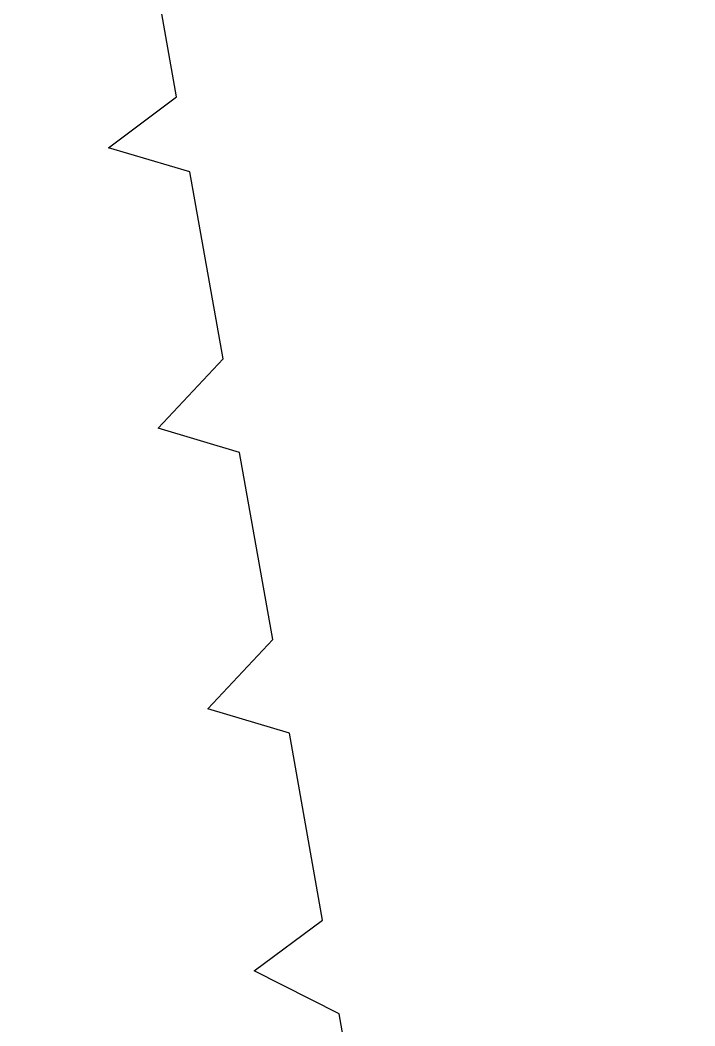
# Model space of a CAD drawing. Header units: millimetres. Extents: x -65527 to 8894748, y -37603 to 223697.
# Drawn here: x -31396.92 to -31392.59, y 101112.88 to 101119.34 of the extents above; entities that cross this region are included whole.
import ezdxf

# ---------------------------------------------------------------- set-up
doc = ezdxf.new("R2010")
doc.units = ezdxf.units.MM
doc.header["$LTSCALE"] = 10
doc.layers.add('Архитектура', color=251, linetype='Continuous')

msp = doc.modelspace()

# ---------------------------------------------------------------- linework, layer by layer
at = {"layer": 'Архитектура', "lineweight": 25, "transparency": 33554684}
msp.add_lwpolyline([(-31394.6645, 101111.7612), (-31394.8772, 101112.9617), (-31395.4213, 101113.2367), (-31394.9836, 101113.562), (-31395.1964, 101114.7625), (-31395.7192, 101114.9175), (-31395.3028, 101115.3628), (-31395.5156, 101116.5633), (-31396.0384, 101116.7183), (-31395.6219, 101117.1636), (-31395.8347, 101118.364), (-31396.3575, 101118.519), (-31395.9198, 101118.8442), (-31396.1326, 101120.0448)], dxfattribs=at)
msp.add_lwpolyline([(-31394.6645, 101111.7612), (-31394.8772, 101112.9617), (-31395.4213, 101113.2367), (-31394.9836, 101113.562), (-31395.1964, 101114.7625), (-31395.7192, 101114.9175), (-31395.3028, 101115.3628), (-31395.5156, 101116.5633), (-31396.0384, 101116.7183), (-31395.6219, 101117.1636), (-31395.8347, 101118.364), (-31396.3575, 101118.519), (-31395.9198, 101118.8442), (-31396.1326, 101120.0448)], dxfattribs=at)
msp.add_lwpolyline([(-31394.6645, 101111.7612), (-31394.8772, 101112.9617), (-31395.4213, 101113.2367), (-31394.9836, 101113.562), (-31395.1964, 101114.7625), (-31395.7192, 101114.9175), (-31395.3028, 101115.3628), (-31395.5156, 101116.5633), (-31396.0384, 101116.7183), (-31395.6219, 101117.1636), (-31395.8347, 101118.364), (-31396.3575, 101118.519), (-31395.9198, 101118.8442), (-31396.1326, 101120.0448)], dxfattribs=at)
msp.add_lwpolyline([(-31394.6645, 101111.7612), (-31394.8772, 101112.9617), (-31395.4213, 101113.2367), (-31394.9836, 101113.562), (-31395.1964, 101114.7625), (-31395.7192, 101114.9175), (-31395.3028, 101115.3628), (-31395.5156, 101116.5633), (-31396.0384, 101116.7183), (-31395.6219, 101117.1636), (-31395.8347, 101118.364), (-31396.3575, 101118.519), (-31395.9198, 101118.8442), (-31396.1326, 101120.0448)], dxfattribs=at)
msp.add_lwpolyline([(-31394.6645, 101111.7612), (-31394.8772, 101112.9617), (-31395.4213, 101113.2367), (-31394.9836, 101113.562), (-31395.1964, 101114.7625), (-31395.7192, 101114.9175), (-31395.3028, 101115.3628), (-31395.5156, 101116.5633), (-31396.0384, 101116.7183), (-31395.6219, 101117.1636), (-31395.8347, 101118.364), (-31396.3575, 101118.519), (-31395.9198, 101118.8442), (-31396.1326, 101120.0448)], dxfattribs=at)
msp.add_lwpolyline([(-31394.6645, 101111.7612), (-31394.8772, 101112.9617), (-31395.4213, 101113.2367), (-31394.9836, 101113.562), (-31395.1964, 101114.7625), (-31395.7192, 101114.9175), (-31395.3028, 101115.3628), (-31395.5156, 101116.5633), (-31396.0384, 101116.7183), (-31395.6219, 101117.1636), (-31395.8347, 101118.364), (-31396.3575, 101118.519), (-31395.9198, 101118.8442), (-31396.1326, 101120.0448)], dxfattribs=at)
msp.add_lwpolyline([(-31394.6645, 101111.7612), (-31394.8772, 101112.9617), (-31395.4213, 101113.2367), (-31394.9836, 101113.562), (-31395.1964, 101114.7625), (-31395.7192, 101114.9175), (-31395.3028, 101115.3628), (-31395.5156, 101116.5633), (-31396.0384, 101116.7183), (-31395.6219, 101117.1636), (-31395.8347, 101118.364), (-31396.3575, 101118.519), (-31395.9198, 101118.8442), (-31396.1326, 101120.0448)], dxfattribs=at)
msp.add_lwpolyline([(-31394.6645, 101111.7612), (-31394.8772, 101112.9617), (-31395.4213, 101113.2367), (-31394.9836, 101113.562), (-31395.1964, 101114.7625), (-31395.7192, 101114.9175), (-31395.3028, 101115.3628), (-31395.5156, 101116.5633), (-31396.0384, 101116.7183), (-31395.6219, 101117.1636), (-31395.8347, 101118.364), (-31396.3575, 101118.519), (-31395.9198, 101118.8442), (-31396.1326, 101120.0448)], dxfattribs=at)
msp.add_lwpolyline([(-31394.6645, 101111.7612), (-31394.8772, 101112.9617), (-31395.4213, 101113.2367), (-31394.9836, 101113.562), (-31395.1964, 101114.7625), (-31395.7192, 101114.9175), (-31395.3028, 101115.3628), (-31395.5156, 101116.5633), (-31396.0384, 101116.7183), (-31395.6219, 101117.1636), (-31395.8347, 101118.364), (-31396.3575, 101118.519), (-31395.9198, 101118.8442), (-31396.1326, 101120.0448)], dxfattribs=at)
msp.add_lwpolyline([(-31394.6645, 101111.7612), (-31394.8772, 101112.9617), (-31395.4213, 101113.2367), (-31394.9836, 101113.562), (-31395.1964, 101114.7625), (-31395.7192, 101114.9175), (-31395.3028, 101115.3628), (-31395.5156, 101116.5633), (-31396.0384, 101116.7183), (-31395.6219, 101117.1636), (-31395.8347, 101118.364), (-31396.3575, 101118.519), (-31395.9198, 101118.8442), (-31396.1326, 101120.0448)], dxfattribs=at)
msp.add_lwpolyline([(-31394.6645, 101111.7612), (-31394.8772, 101112.9617), (-31395.4213, 101113.2367), (-31394.9836, 101113.562), (-31395.1964, 101114.7625), (-31395.7192, 101114.9175), (-31395.3028, 101115.3628), (-31395.5156, 101116.5633), (-31396.0384, 101116.7183), (-31395.6219, 101117.1636), (-31395.8347, 101118.364), (-31396.3575, 101118.519), (-31395.9198, 101118.8442), (-31396.1326, 101120.0448)], dxfattribs=at)
msp.add_lwpolyline([(-31394.6645, 101111.7612), (-31394.8772, 101112.9617), (-31395.4213, 101113.2367), (-31394.9836, 101113.562), (-31395.1964, 101114.7625), (-31395.7192, 101114.9175), (-31395.3028, 101115.3628), (-31395.5156, 101116.5633), (-31396.0384, 101116.7183), (-31395.6219, 101117.1636), (-31395.8347, 101118.364), (-31396.3575, 101118.519), (-31395.9198, 101118.8442), (-31396.1326, 101120.0448)], dxfattribs=at)
msp.add_lwpolyline([(-31394.6645, 101111.7612), (-31394.8772, 101112.9617), (-31395.4213, 101113.2367), (-31394.9836, 101113.562), (-31395.1964, 101114.7625), (-31395.7192, 101114.9175), (-31395.3028, 101115.3628), (-31395.5156, 101116.5633), (-31396.0384, 101116.7183), (-31395.6219, 101117.1636), (-31395.8347, 101118.364), (-31396.3575, 101118.519), (-31395.9198, 101118.8442), (-31396.1326, 101120.0448)], dxfattribs=at)
msp.add_lwpolyline([(-31394.6645, 101111.7612), (-31394.8772, 101112.9617), (-31395.4213, 101113.2367), (-31394.9836, 101113.562), (-31395.1964, 101114.7625), (-31395.7192, 101114.9175), (-31395.3028, 101115.3628), (-31395.5156, 101116.5633), (-31396.0384, 101116.7183), (-31395.6219, 101117.1636), (-31395.8347, 101118.364), (-31396.3575, 101118.519), (-31395.9198, 101118.8442), (-31396.1326, 101120.0448)], dxfattribs=at)
msp.add_lwpolyline([(-31394.6645, 101111.7612), (-31394.8772, 101112.9617), (-31395.4213, 101113.2367), (-31394.9836, 101113.562), (-31395.1964, 101114.7625), (-31395.7192, 101114.9175), (-31395.3028, 101115.3628), (-31395.5156, 101116.5633), (-31396.0384, 101116.7183), (-31395.6219, 101117.1636), (-31395.8347, 101118.364), (-31396.3575, 101118.519), (-31395.9198, 101118.8442), (-31396.1326, 101120.0448)], dxfattribs=at)
msp.add_lwpolyline([(-31394.6645, 101111.7612), (-31394.8772, 101112.9617), (-31395.4213, 101113.2367), (-31394.9836, 101113.562), (-31395.1964, 101114.7625), (-31395.7192, 101114.9175), (-31395.3028, 101115.3628), (-31395.5156, 101116.5633), (-31396.0384, 101116.7183), (-31395.6219, 101117.1636), (-31395.8347, 101118.364), (-31396.3575, 101118.519), (-31395.9198, 101118.8442), (-31396.1326, 101120.0448)], dxfattribs=at)
msp.add_lwpolyline([(-31394.6645, 101111.7612), (-31394.8772, 101112.9617), (-31395.4213, 101113.2367), (-31394.9836, 101113.562), (-31395.1964, 101114.7625), (-31395.7192, 101114.9175), (-31395.3028, 101115.3628), (-31395.5156, 101116.5633), (-31396.0384, 101116.7183), (-31395.6219, 101117.1636), (-31395.8347, 101118.364), (-31396.3575, 101118.519), (-31395.9198, 101118.8442), (-31396.1326, 101120.0448)], dxfattribs=at)
msp.add_lwpolyline([(-31394.6645, 101111.7612), (-31394.8772, 101112.9617), (-31395.4213, 101113.2367), (-31394.9836, 101113.562), (-31395.1964, 101114.7625), (-31395.7192, 101114.9175), (-31395.3028, 101115.3628), (-31395.5156, 101116.5633), (-31396.0384, 101116.7183), (-31395.6219, 101117.1636), (-31395.8347, 101118.364), (-31396.3575, 101118.519), (-31395.9198, 101118.8442), (-31396.1326, 101120.0448)], dxfattribs=at)
msp.add_lwpolyline([(-31394.6645, 101111.7612), (-31394.8772, 101112.9617), (-31395.4213, 101113.2367), (-31394.9836, 101113.562), (-31395.1964, 101114.7625), (-31395.7192, 101114.9175), (-31395.3028, 101115.3628), (-31395.5156, 101116.5633), (-31396.0384, 101116.7183), (-31395.6219, 101117.1636), (-31395.8347, 101118.364), (-31396.3575, 101118.519), (-31395.9198, 101118.8442), (-31396.1326, 101120.0448)], dxfattribs=at)
msp.add_lwpolyline([(-31394.6645, 101111.7612), (-31394.8772, 101112.9617), (-31395.4213, 101113.2367), (-31394.9836, 101113.562), (-31395.1964, 101114.7625), (-31395.7192, 101114.9175), (-31395.3028, 101115.3628), (-31395.5156, 101116.5633), (-31396.0384, 101116.7183), (-31395.6219, 101117.1636), (-31395.8347, 101118.364), (-31396.3575, 101118.519), (-31395.9198, 101118.8442), (-31396.1326, 101120.0448)], dxfattribs=at)
msp.add_lwpolyline([(-31394.6645, 101111.7612), (-31394.8772, 101112.9617), (-31395.4213, 101113.2367), (-31394.9836, 101113.562), (-31395.1964, 101114.7625), (-31395.7192, 101114.9175), (-31395.3028, 101115.3628), (-31395.5156, 101116.5633), (-31396.0384, 101116.7183), (-31395.6219, 101117.1636), (-31395.8347, 101118.364), (-31396.3575, 101118.519), (-31395.9198, 101118.8442), (-31396.1326, 101120.0448)], dxfattribs=at)
msp.add_lwpolyline([(-31394.6645, 101111.7612), (-31394.8772, 101112.9617), (-31395.4213, 101113.2367), (-31394.9836, 101113.562), (-31395.1964, 101114.7625), (-31395.7192, 101114.9175), (-31395.3028, 101115.3628), (-31395.5156, 101116.5633), (-31396.0384, 101116.7183), (-31395.6219, 101117.1636), (-31395.8347, 101118.364), (-31396.3575, 101118.519), (-31395.9198, 101118.8442), (-31396.1326, 101120.0448)], dxfattribs=at)
msp.add_lwpolyline([(-31394.6645, 101111.7612), (-31394.8772, 101112.9617), (-31395.4213, 101113.2367), (-31394.9836, 101113.562), (-31395.1964, 101114.7625), (-31395.7192, 101114.9175), (-31395.3028, 101115.3628), (-31395.5156, 101116.5633), (-31396.0384, 101116.7183), (-31395.6219, 101117.1636), (-31395.8347, 101118.364), (-31396.3575, 101118.519), (-31395.9198, 101118.8442), (-31396.1326, 101120.0448)], dxfattribs=at)
msp.add_lwpolyline([(-31394.6645, 101111.7612), (-31394.8772, 101112.9617), (-31395.4213, 101113.2367), (-31394.9836, 101113.562), (-31395.1964, 101114.7625), (-31395.7192, 101114.9175), (-31395.3028, 101115.3628), (-31395.5156, 101116.5633), (-31396.0384, 101116.7183), (-31395.6219, 101117.1636), (-31395.8347, 101118.364), (-31396.3575, 101118.519), (-31395.9198, 101118.8442), (-31396.1326, 101120.0448)], dxfattribs=at)
msp.add_lwpolyline([(-31394.6645, 101111.7612), (-31394.8772, 101112.9617), (-31395.4213, 101113.2367), (-31394.9836, 101113.562), (-31395.1964, 101114.7625), (-31395.7192, 101114.9175), (-31395.3028, 101115.3628), (-31395.5156, 101116.5633), (-31396.0384, 101116.7183), (-31395.6219, 101117.1636), (-31395.8347, 101118.364), (-31396.3575, 101118.519), (-31395.9198, 101118.8442), (-31396.1326, 101120.0448)], dxfattribs=at)
msp.add_lwpolyline([(-31394.6645, 101111.7612), (-31394.8772, 101112.9617), (-31395.4213, 101113.2367), (-31394.9836, 101113.562), (-31395.1964, 101114.7625), (-31395.7192, 101114.9175), (-31395.3028, 101115.3628), (-31395.5156, 101116.5633), (-31396.0384, 101116.7183), (-31395.6219, 101117.1636), (-31395.8347, 101118.364), (-31396.3575, 101118.519), (-31395.9198, 101118.8442), (-31396.1326, 101120.0448)], dxfattribs=at)
msp.add_lwpolyline([(-31394.6645, 101111.7612), (-31394.8772, 101112.9617), (-31395.4213, 101113.2367), (-31394.9836, 101113.562), (-31395.1964, 101114.7625), (-31395.7192, 101114.9175), (-31395.3028, 101115.3628), (-31395.5156, 101116.5633), (-31396.0384, 101116.7183), (-31395.6219, 101117.1636), (-31395.8347, 101118.364), (-31396.3575, 101118.519), (-31395.9198, 101118.8442), (-31396.1326, 101120.0448)], dxfattribs=at)
msp.add_lwpolyline([(-31394.6645, 101111.7612), (-31394.8772, 101112.9617), (-31395.4213, 101113.2367), (-31394.9836, 101113.562), (-31395.1964, 101114.7625), (-31395.7192, 101114.9175), (-31395.3028, 101115.3628), (-31395.5156, 101116.5633), (-31396.0384, 101116.7183), (-31395.6219, 101117.1636), (-31395.8347, 101118.364), (-31396.3575, 101118.519), (-31395.9198, 101118.8442), (-31396.1326, 101120.0448)], dxfattribs=at)
msp.add_lwpolyline([(-31394.6645, 101111.7612), (-31394.8772, 101112.9617), (-31395.4213, 101113.2367), (-31394.9836, 101113.562), (-31395.1964, 101114.7625), (-31395.7192, 101114.9175), (-31395.3028, 101115.3628), (-31395.5156, 101116.5633), (-31396.0384, 101116.7183), (-31395.6219, 101117.1636), (-31395.8347, 101118.364), (-31396.3575, 101118.519), (-31395.9198, 101118.8442), (-31396.1326, 101120.0448)], dxfattribs=at)
msp.add_lwpolyline([(-31394.6645, 101111.7612), (-31394.8772, 101112.9617), (-31395.4213, 101113.2367), (-31394.9836, 101113.562), (-31395.1964, 101114.7625), (-31395.7192, 101114.9175), (-31395.3028, 101115.3628), (-31395.5156, 101116.5633), (-31396.0384, 101116.7183), (-31395.6219, 101117.1636), (-31395.8347, 101118.364), (-31396.3575, 101118.519), (-31395.9198, 101118.8442), (-31396.1326, 101120.0448)], dxfattribs=at)
msp.add_lwpolyline([(-31394.6645, 101111.7612), (-31394.8772, 101112.9617), (-31395.4213, 101113.2367), (-31394.9836, 101113.562), (-31395.1964, 101114.7625), (-31395.7192, 101114.9175), (-31395.3028, 101115.3628), (-31395.5156, 101116.5633), (-31396.0384, 101116.7183), (-31395.6219, 101117.1636), (-31395.8347, 101118.364), (-31396.3575, 101118.519), (-31395.9198, 101118.8442), (-31396.1326, 101120.0448)], dxfattribs=at)
msp.add_lwpolyline([(-31394.6645, 101111.7612), (-31394.8772, 101112.9617), (-31395.4213, 101113.2367), (-31394.9836, 101113.562), (-31395.1964, 101114.7625), (-31395.7192, 101114.9175), (-31395.3028, 101115.3628), (-31395.5156, 101116.5633), (-31396.0384, 101116.7183), (-31395.6219, 101117.1636), (-31395.8347, 101118.364), (-31396.3575, 101118.519), (-31395.9198, 101118.8442), (-31396.1326, 101120.0448)], dxfattribs=at)
msp.add_lwpolyline([(-31394.6645, 101111.7612), (-31394.8772, 101112.9617), (-31395.4213, 101113.2367), (-31394.9836, 101113.562), (-31395.1964, 101114.7625), (-31395.7192, 101114.9175), (-31395.3028, 101115.3628), (-31395.5156, 101116.5633), (-31396.0384, 101116.7183), (-31395.6219, 101117.1636), (-31395.8347, 101118.364), (-31396.3575, 101118.519), (-31395.9198, 101118.8442), (-31396.1326, 101120.0448)], dxfattribs=at)
msp.add_lwpolyline([(-31394.6645, 101111.7612), (-31394.8772, 101112.9617), (-31395.4213, 101113.2367), (-31394.9836, 101113.562), (-31395.1964, 101114.7625), (-31395.7192, 101114.9175), (-31395.3028, 101115.3628), (-31395.5156, 101116.5633), (-31396.0384, 101116.7183), (-31395.6219, 101117.1636), (-31395.8347, 101118.364), (-31396.3575, 101118.519), (-31395.9198, 101118.8442), (-31396.1326, 101120.0448)], dxfattribs=at)
msp.add_lwpolyline([(-31394.6645, 101111.7612), (-31394.8772, 101112.9617), (-31395.4213, 101113.2367), (-31394.9836, 101113.562), (-31395.1964, 101114.7625), (-31395.7192, 101114.9175), (-31395.3028, 101115.3628), (-31395.5156, 101116.5633), (-31396.0384, 101116.7183), (-31395.6219, 101117.1636), (-31395.8347, 101118.364), (-31396.3575, 101118.519), (-31395.9198, 101118.8442), (-31396.1326, 101120.0448)], dxfattribs=at)
msp.add_lwpolyline([(-31394.6645, 101111.7612), (-31394.8772, 101112.9617), (-31395.4213, 101113.2367), (-31394.9836, 101113.562), (-31395.1964, 101114.7625), (-31395.7192, 101114.9175), (-31395.3028, 101115.3628), (-31395.5156, 101116.5633), (-31396.0384, 101116.7183), (-31395.6219, 101117.1636), (-31395.8347, 101118.364), (-31396.3575, 101118.519), (-31395.9198, 101118.8442), (-31396.1326, 101120.0448)], dxfattribs=at)
msp.add_lwpolyline([(-31394.6645, 101111.7612), (-31394.8772, 101112.9617), (-31395.4213, 101113.2367), (-31394.9836, 101113.562), (-31395.1964, 101114.7625), (-31395.7192, 101114.9175), (-31395.3028, 101115.3628), (-31395.5156, 101116.5633), (-31396.0384, 101116.7183), (-31395.6219, 101117.1636), (-31395.8347, 101118.364), (-31396.3575, 101118.519), (-31395.9198, 101118.8442), (-31396.1326, 101120.0448)], dxfattribs=at)
msp.add_lwpolyline([(-31394.6645, 101111.7612), (-31394.8772, 101112.9617), (-31395.4213, 101113.2367), (-31394.9836, 101113.562), (-31395.1964, 101114.7625), (-31395.7192, 101114.9175), (-31395.3028, 101115.3628), (-31395.5156, 101116.5633), (-31396.0384, 101116.7183), (-31395.6219, 101117.1636), (-31395.8347, 101118.364), (-31396.3575, 101118.519), (-31395.9198, 101118.8442), (-31396.1326, 101120.0448)], dxfattribs=at)
msp.add_lwpolyline([(-31394.6645, 101111.7612), (-31394.8772, 101112.9617), (-31395.4213, 101113.2367), (-31394.9836, 101113.562), (-31395.1964, 101114.7625), (-31395.7192, 101114.9175), (-31395.3028, 101115.3628), (-31395.5156, 101116.5633), (-31396.0384, 101116.7183), (-31395.6219, 101117.1636), (-31395.8347, 101118.364), (-31396.3575, 101118.519), (-31395.9198, 101118.8442), (-31396.1326, 101120.0448)], dxfattribs=at)
msp.add_lwpolyline([(-31394.6645, 101111.7612), (-31394.8772, 101112.9617), (-31395.4213, 101113.2367), (-31394.9836, 101113.562), (-31395.1964, 101114.7625), (-31395.7192, 101114.9175), (-31395.3028, 101115.3628), (-31395.5156, 101116.5633), (-31396.0384, 101116.7183), (-31395.6219, 101117.1636), (-31395.8347, 101118.364), (-31396.3575, 101118.519), (-31395.9198, 101118.8442), (-31396.1326, 101120.0448)], dxfattribs=at)
msp.add_lwpolyline([(-31394.6645, 101111.7612), (-31394.8772, 101112.9617), (-31395.4213, 101113.2367), (-31394.9836, 101113.562), (-31395.1964, 101114.7625), (-31395.7192, 101114.9175), (-31395.3028, 101115.3628), (-31395.5156, 101116.5633), (-31396.0384, 101116.7183), (-31395.6219, 101117.1636), (-31395.8347, 101118.364), (-31396.3575, 101118.519), (-31395.9198, 101118.8442), (-31396.1326, 101120.0448)], dxfattribs=at)
msp.add_lwpolyline([(-31394.6645, 101111.7612), (-31394.8772, 101112.9617), (-31395.4213, 101113.2367), (-31394.9836, 101113.562), (-31395.1964, 101114.7625), (-31395.7192, 101114.9175), (-31395.3028, 101115.3628), (-31395.5156, 101116.5633), (-31396.0384, 101116.7183), (-31395.6219, 101117.1636), (-31395.8347, 101118.364), (-31396.3575, 101118.519), (-31395.9198, 101118.8442), (-31396.1326, 101120.0448)], dxfattribs=at)
msp.add_lwpolyline([(-31394.6645, 101111.7612), (-31394.8772, 101112.9617), (-31395.4213, 101113.2367), (-31394.9836, 101113.562), (-31395.1964, 101114.7625), (-31395.7192, 101114.9175), (-31395.3028, 101115.3628), (-31395.5156, 101116.5633), (-31396.0384, 101116.7183), (-31395.6219, 101117.1636), (-31395.8347, 101118.364), (-31396.3575, 101118.519), (-31395.9198, 101118.8442), (-31396.1326, 101120.0448)], dxfattribs=at)
msp.add_lwpolyline([(-31394.6645, 101111.7612), (-31394.8772, 101112.9617), (-31395.4213, 101113.2367), (-31394.9836, 101113.562), (-31395.1964, 101114.7625), (-31395.7192, 101114.9175), (-31395.3028, 101115.3628), (-31395.5156, 101116.5633), (-31396.0384, 101116.7183), (-31395.6219, 101117.1636), (-31395.8347, 101118.364), (-31396.3575, 101118.519), (-31395.9198, 101118.8442), (-31396.1326, 101120.0448)], dxfattribs=at)
msp.add_lwpolyline([(-31394.6645, 101111.7612), (-31394.8772, 101112.9617), (-31395.4213, 101113.2367), (-31394.9836, 101113.562), (-31395.1964, 101114.7625), (-31395.7192, 101114.9175), (-31395.3028, 101115.3628), (-31395.5156, 101116.5633), (-31396.0384, 101116.7183), (-31395.6219, 101117.1636), (-31395.8347, 101118.364), (-31396.3575, 101118.519), (-31395.9198, 101118.8442), (-31396.1326, 101120.0448)], dxfattribs=at)
msp.add_lwpolyline([(-31394.6645, 101111.7612), (-31394.8772, 101112.9617), (-31395.4213, 101113.2367), (-31394.9836, 101113.562), (-31395.1964, 101114.7625), (-31395.7192, 101114.9175), (-31395.3028, 101115.3628), (-31395.5156, 101116.5633), (-31396.0384, 101116.7183), (-31395.6219, 101117.1636), (-31395.8347, 101118.364), (-31396.3575, 101118.519), (-31395.9198, 101118.8442), (-31396.1326, 101120.0448)], dxfattribs=at)
msp.add_lwpolyline([(-31394.6645, 101111.7612), (-31394.8772, 101112.9617), (-31395.4213, 101113.2367), (-31394.9836, 101113.562), (-31395.1964, 101114.7625), (-31395.7192, 101114.9175), (-31395.3028, 101115.3628), (-31395.5156, 101116.5633), (-31396.0384, 101116.7183), (-31395.6219, 101117.1636), (-31395.8347, 101118.364), (-31396.3575, 101118.519), (-31395.9198, 101118.8442), (-31396.1326, 101120.0448)], dxfattribs=at)
msp.add_lwpolyline([(-31394.6645, 101111.7612), (-31394.8772, 101112.9617), (-31395.4213, 101113.2367), (-31394.9836, 101113.562), (-31395.1964, 101114.7625), (-31395.7192, 101114.9175), (-31395.3028, 101115.3628), (-31395.5156, 101116.5633), (-31396.0384, 101116.7183), (-31395.6219, 101117.1636), (-31395.8347, 101118.364), (-31396.3575, 101118.519), (-31395.9198, 101118.8442), (-31396.1326, 101120.0448)], dxfattribs=at)
msp.add_lwpolyline([(-31394.6645, 101111.7612), (-31394.8772, 101112.9617), (-31395.4213, 101113.2367), (-31394.9836, 101113.562), (-31395.1964, 101114.7625), (-31395.7192, 101114.9175), (-31395.3028, 101115.3628), (-31395.5156, 101116.5633), (-31396.0384, 101116.7183), (-31395.6219, 101117.1636), (-31395.8347, 101118.364), (-31396.3575, 101118.519), (-31395.9198, 101118.8442), (-31396.1326, 101120.0448)], dxfattribs=at)
msp.add_lwpolyline([(-31394.6645, 101111.7612), (-31394.8772, 101112.9617), (-31395.4213, 101113.2367), (-31394.9836, 101113.562), (-31395.1964, 101114.7625), (-31395.7192, 101114.9175), (-31395.3028, 101115.3628), (-31395.5156, 101116.5633), (-31396.0384, 101116.7183), (-31395.6219, 101117.1636), (-31395.8347, 101118.364), (-31396.3575, 101118.519), (-31395.9198, 101118.8442), (-31396.1326, 101120.0448)], dxfattribs=at)
msp.add_lwpolyline([(-31394.6645, 101111.7612), (-31394.8772, 101112.9617), (-31395.4213, 101113.2367), (-31394.9836, 101113.562), (-31395.1964, 101114.7625), (-31395.7192, 101114.9175), (-31395.3028, 101115.3628), (-31395.5156, 101116.5633), (-31396.0384, 101116.7183), (-31395.6219, 101117.1636), (-31395.8347, 101118.364), (-31396.3575, 101118.519), (-31395.9198, 101118.8442), (-31396.1326, 101120.0448)], dxfattribs=at)
msp.add_lwpolyline([(-31394.6645, 101111.7612), (-31394.8772, 101112.9617), (-31395.4213, 101113.2367), (-31394.9836, 101113.562), (-31395.1964, 101114.7625), (-31395.7192, 101114.9175), (-31395.3028, 101115.3628), (-31395.5156, 101116.5633), (-31396.0384, 101116.7183), (-31395.6219, 101117.1636), (-31395.8347, 101118.364), (-31396.3575, 101118.519), (-31395.9198, 101118.8442), (-31396.1326, 101120.0448)], dxfattribs=at)
msp.add_lwpolyline([(-31394.6645, 101111.7612), (-31394.8772, 101112.9617), (-31395.4213, 101113.2367), (-31394.9836, 101113.562), (-31395.1964, 101114.7625), (-31395.7192, 101114.9175), (-31395.3028, 101115.3628), (-31395.5156, 101116.5633), (-31396.0384, 101116.7183), (-31395.6219, 101117.1636), (-31395.8347, 101118.364), (-31396.3575, 101118.519), (-31395.9198, 101118.8442), (-31396.1326, 101120.0448)], dxfattribs=at)
msp.add_lwpolyline([(-31394.6645, 101111.7612), (-31394.8772, 101112.9617), (-31395.4213, 101113.2367), (-31394.9836, 101113.562), (-31395.1964, 101114.7625), (-31395.7192, 101114.9175), (-31395.3028, 101115.3628), (-31395.5156, 101116.5633), (-31396.0384, 101116.7183), (-31395.6219, 101117.1636), (-31395.8347, 101118.364), (-31396.3575, 101118.519), (-31395.9198, 101118.8442), (-31396.1326, 101120.0448)], dxfattribs=at)
msp.add_lwpolyline([(-31394.6645, 101111.7612), (-31394.8772, 101112.9617), (-31395.4213, 101113.2367), (-31394.9836, 101113.562), (-31395.1964, 101114.7625), (-31395.7192, 101114.9175), (-31395.3028, 101115.3628), (-31395.5156, 101116.5633), (-31396.0384, 101116.7183), (-31395.6219, 101117.1636), (-31395.8347, 101118.364), (-31396.3575, 101118.519), (-31395.9198, 101118.8442), (-31396.1326, 101120.0448)], dxfattribs=at)
msp.add_lwpolyline([(-31394.6645, 101111.7612), (-31394.8772, 101112.9617), (-31395.4213, 101113.2367), (-31394.9836, 101113.562), (-31395.1964, 101114.7625), (-31395.7192, 101114.9175), (-31395.3028, 101115.3628), (-31395.5156, 101116.5633), (-31396.0384, 101116.7183), (-31395.6219, 101117.1636), (-31395.8347, 101118.364), (-31396.3575, 101118.519), (-31395.9198, 101118.8442), (-31396.1326, 101120.0448)], dxfattribs=at)
msp.add_lwpolyline([(-31394.6645, 101111.7612), (-31394.8772, 101112.9617), (-31395.4213, 101113.2367), (-31394.9836, 101113.562), (-31395.1964, 101114.7625), (-31395.7192, 101114.9175), (-31395.3028, 101115.3628), (-31395.5156, 101116.5633), (-31396.0384, 101116.7183), (-31395.6219, 101117.1636), (-31395.8347, 101118.364), (-31396.3575, 101118.519), (-31395.9198, 101118.8442), (-31396.1326, 101120.0448)], dxfattribs=at)
msp.add_lwpolyline([(-31394.6645, 101111.7612), (-31394.8772, 101112.9617), (-31395.4213, 101113.2367), (-31394.9836, 101113.562), (-31395.1964, 101114.7625), (-31395.7192, 101114.9175), (-31395.3028, 101115.3628), (-31395.5156, 101116.5633), (-31396.0384, 101116.7183), (-31395.6219, 101117.1636), (-31395.8347, 101118.364), (-31396.3575, 101118.519), (-31395.9198, 101118.8442), (-31396.1326, 101120.0448)], dxfattribs=at)
msp.add_lwpolyline([(-31394.6645, 101111.7612), (-31394.8772, 101112.9617), (-31395.4213, 101113.2367), (-31394.9836, 101113.562), (-31395.1964, 101114.7625), (-31395.7192, 101114.9175), (-31395.3028, 101115.3628), (-31395.5156, 101116.5633), (-31396.0384, 101116.7183), (-31395.6219, 101117.1636), (-31395.8347, 101118.364), (-31396.3575, 101118.519), (-31395.9198, 101118.8442), (-31396.1326, 101120.0448)], dxfattribs=at)
msp.add_lwpolyline([(-31394.6645, 101111.7612), (-31394.8772, 101112.9617), (-31395.4213, 101113.2367), (-31394.9836, 101113.562), (-31395.1964, 101114.7625), (-31395.7192, 101114.9175), (-31395.3028, 101115.3628), (-31395.5156, 101116.5633), (-31396.0384, 101116.7183), (-31395.6219, 101117.1636), (-31395.8347, 101118.364), (-31396.3575, 101118.519), (-31395.9198, 101118.8442), (-31396.1326, 101120.0448)], dxfattribs=at)
msp.add_lwpolyline([(-31394.6645, 101111.7612), (-31394.8772, 101112.9617), (-31395.4213, 101113.2367), (-31394.9836, 101113.562), (-31395.1964, 101114.7625), (-31395.7192, 101114.9175), (-31395.3028, 101115.3628), (-31395.5156, 101116.5633), (-31396.0384, 101116.7183), (-31395.6219, 101117.1636), (-31395.8347, 101118.364), (-31396.3575, 101118.519), (-31395.9198, 101118.8442), (-31396.1326, 101120.0448)], dxfattribs=at)
msp.add_lwpolyline([(-31394.6645, 101111.7612), (-31394.8772, 101112.9617), (-31395.4213, 101113.2367), (-31394.9836, 101113.562), (-31395.1964, 101114.7625), (-31395.7192, 101114.9175), (-31395.3028, 101115.3628), (-31395.5156, 101116.5633), (-31396.0384, 101116.7183), (-31395.6219, 101117.1636), (-31395.8347, 101118.364), (-31396.3575, 101118.519), (-31395.9198, 101118.8442), (-31396.1326, 101120.0448)], dxfattribs=at)
msp.add_lwpolyline([(-31394.6645, 101111.7612), (-31394.8772, 101112.9617), (-31395.4213, 101113.2367), (-31394.9836, 101113.562), (-31395.1964, 101114.7625), (-31395.7192, 101114.9175), (-31395.3028, 101115.3628), (-31395.5156, 101116.5633), (-31396.0384, 101116.7183), (-31395.6219, 101117.1636), (-31395.8347, 101118.364), (-31396.3575, 101118.519), (-31395.9198, 101118.8442), (-31396.1326, 101120.0448)], dxfattribs=at)
msp.add_lwpolyline([(-31394.6645, 101111.7612), (-31394.8772, 101112.9617), (-31395.4213, 101113.2367), (-31394.9836, 101113.562), (-31395.1964, 101114.7625), (-31395.7192, 101114.9175), (-31395.3028, 101115.3628), (-31395.5156, 101116.5633), (-31396.0384, 101116.7183), (-31395.6219, 101117.1636), (-31395.8347, 101118.364), (-31396.3575, 101118.519), (-31395.9198, 101118.8442), (-31396.1326, 101120.0448)], dxfattribs=at)
msp.add_lwpolyline([(-31394.6645, 101111.7612), (-31394.8772, 101112.9617), (-31395.4213, 101113.2367), (-31394.9836, 101113.562), (-31395.1964, 101114.7625), (-31395.7192, 101114.9175), (-31395.3028, 101115.3628), (-31395.5156, 101116.5633), (-31396.0384, 101116.7183), (-31395.6219, 101117.1636), (-31395.8347, 101118.364), (-31396.3575, 101118.519), (-31395.9198, 101118.8442), (-31396.1326, 101120.0448)], dxfattribs=at)
msp.add_lwpolyline([(-31394.6645, 101111.7612), (-31394.8772, 101112.9617), (-31395.4213, 101113.2367), (-31394.9836, 101113.562), (-31395.1964, 101114.7625), (-31395.7192, 101114.9175), (-31395.3028, 101115.3628), (-31395.5156, 101116.5633), (-31396.0384, 101116.7183), (-31395.6219, 101117.1636), (-31395.8347, 101118.364), (-31396.3575, 101118.519), (-31395.9198, 101118.8442), (-31396.1326, 101120.0448)], dxfattribs=at)
msp.add_lwpolyline([(-31394.6645, 101111.7612), (-31394.8772, 101112.9617), (-31395.4213, 101113.2367), (-31394.9836, 101113.562), (-31395.1964, 101114.7625), (-31395.7192, 101114.9175), (-31395.3028, 101115.3628), (-31395.5156, 101116.5633), (-31396.0384, 101116.7183), (-31395.6219, 101117.1636), (-31395.8347, 101118.364), (-31396.3575, 101118.519), (-31395.9198, 101118.8442), (-31396.1326, 101120.0448)], dxfattribs=at)
msp.add_lwpolyline([(-31394.6645, 101111.7612), (-31394.8772, 101112.9617), (-31395.4213, 101113.2367), (-31394.9836, 101113.562), (-31395.1964, 101114.7625), (-31395.7192, 101114.9175), (-31395.3028, 101115.3628), (-31395.5156, 101116.5633), (-31396.0384, 101116.7183), (-31395.6219, 101117.1636), (-31395.8347, 101118.364), (-31396.3575, 101118.519), (-31395.9198, 101118.8442), (-31396.1326, 101120.0448)], dxfattribs=at)
msp.add_lwpolyline([(-31394.6645, 101111.7612), (-31394.8772, 101112.9617), (-31395.4213, 101113.2367), (-31394.9836, 101113.562), (-31395.1964, 101114.7625), (-31395.7192, 101114.9175), (-31395.3028, 101115.3628), (-31395.5156, 101116.5633), (-31396.0384, 101116.7183), (-31395.6219, 101117.1636), (-31395.8347, 101118.364), (-31396.3575, 101118.519), (-31395.9198, 101118.8442), (-31396.1326, 101120.0448)], dxfattribs=at)
msp.add_lwpolyline([(-31394.6645, 101111.7612), (-31394.8772, 101112.9617), (-31395.4213, 101113.2367), (-31394.9836, 101113.562), (-31395.1964, 101114.7625), (-31395.7192, 101114.9175), (-31395.3028, 101115.3628), (-31395.5156, 101116.5633), (-31396.0384, 101116.7183), (-31395.6219, 101117.1636), (-31395.8347, 101118.364), (-31396.3575, 101118.519), (-31395.9198, 101118.8442), (-31396.1326, 101120.0448)], dxfattribs=at)
msp.add_lwpolyline([(-31394.6645, 101111.7612), (-31394.8772, 101112.9617), (-31395.4213, 101113.2367), (-31394.9836, 101113.562), (-31395.1964, 101114.7625), (-31395.7192, 101114.9175), (-31395.3028, 101115.3628), (-31395.5156, 101116.5633), (-31396.0384, 101116.7183), (-31395.6219, 101117.1636), (-31395.8347, 101118.364), (-31396.3575, 101118.519), (-31395.9198, 101118.8442), (-31396.1326, 101120.0448)], dxfattribs=at)
msp.add_lwpolyline([(-31394.6645, 101111.7612), (-31394.8772, 101112.9617), (-31395.4213, 101113.2367), (-31394.9836, 101113.562), (-31395.1964, 101114.7625), (-31395.7192, 101114.9175), (-31395.3028, 101115.3628), (-31395.5156, 101116.5633), (-31396.0384, 101116.7183), (-31395.6219, 101117.1636), (-31395.8347, 101118.364), (-31396.3575, 101118.519), (-31395.9198, 101118.8442), (-31396.1326, 101120.0448)], dxfattribs=at)
msp.add_lwpolyline([(-31394.6645, 101111.7612), (-31394.8772, 101112.9617), (-31395.4213, 101113.2367), (-31394.9836, 101113.562), (-31395.1964, 101114.7625), (-31395.7192, 101114.9175), (-31395.3028, 101115.3628), (-31395.5156, 101116.5633), (-31396.0384, 101116.7183), (-31395.6219, 101117.1636), (-31395.8347, 101118.364), (-31396.3575, 101118.519), (-31395.9198, 101118.8442), (-31396.1326, 101120.0448)], dxfattribs=at)
msp.add_lwpolyline([(-31394.6645, 101111.7612), (-31394.8772, 101112.9617), (-31395.4213, 101113.2367), (-31394.9836, 101113.562), (-31395.1964, 101114.7625), (-31395.7192, 101114.9175), (-31395.3028, 101115.3628), (-31395.5156, 101116.5633), (-31396.0384, 101116.7183), (-31395.6219, 101117.1636), (-31395.8347, 101118.364), (-31396.3575, 101118.519), (-31395.9198, 101118.8442), (-31396.1326, 101120.0448)], dxfattribs=at)
msp.add_lwpolyline([(-31394.6645, 101111.7612), (-31394.8772, 101112.9617), (-31395.4213, 101113.2367), (-31394.9836, 101113.562), (-31395.1964, 101114.7625), (-31395.7192, 101114.9175), (-31395.3028, 101115.3628), (-31395.5156, 101116.5633), (-31396.0384, 101116.7183), (-31395.6219, 101117.1636), (-31395.8347, 101118.364), (-31396.3575, 101118.519), (-31395.9198, 101118.8442), (-31396.1326, 101120.0448)], dxfattribs=at)
msp.add_lwpolyline([(-31394.6645, 101111.7612), (-31394.8772, 101112.9617), (-31395.4213, 101113.2367), (-31394.9836, 101113.562), (-31395.1964, 101114.7625), (-31395.7192, 101114.9175), (-31395.3028, 101115.3628), (-31395.5156, 101116.5633), (-31396.0384, 101116.7183), (-31395.6219, 101117.1636), (-31395.8347, 101118.364), (-31396.3575, 101118.519), (-31395.9198, 101118.8442), (-31396.1326, 101120.0448)], dxfattribs=at)
msp.add_lwpolyline([(-31394.6645, 101111.7612), (-31394.8772, 101112.9617), (-31395.4213, 101113.2367), (-31394.9836, 101113.562), (-31395.1964, 101114.7625), (-31395.7192, 101114.9175), (-31395.3028, 101115.3628), (-31395.5156, 101116.5633), (-31396.0384, 101116.7183), (-31395.6219, 101117.1636), (-31395.8347, 101118.364), (-31396.3575, 101118.519), (-31395.9198, 101118.8442), (-31396.1326, 101120.0448)], dxfattribs=at)
msp.add_lwpolyline([(-31394.6645, 101111.7612), (-31394.8772, 101112.9617), (-31395.4213, 101113.2367), (-31394.9836, 101113.562), (-31395.1964, 101114.7625), (-31395.7192, 101114.9175), (-31395.3028, 101115.3628), (-31395.5156, 101116.5633), (-31396.0384, 101116.7183), (-31395.6219, 101117.1636), (-31395.8347, 101118.364), (-31396.3575, 101118.519), (-31395.9198, 101118.8442), (-31396.1326, 101120.0448)], dxfattribs=at)
msp.add_lwpolyline([(-31394.6645, 101111.7612), (-31394.8772, 101112.9617), (-31395.4213, 101113.2367), (-31394.9836, 101113.562), (-31395.1964, 101114.7625), (-31395.7192, 101114.9175), (-31395.3028, 101115.3628), (-31395.5156, 101116.5633), (-31396.0384, 101116.7183), (-31395.6219, 101117.1636), (-31395.8347, 101118.364), (-31396.3575, 101118.519), (-31395.9198, 101118.8442), (-31396.1326, 101120.0448)], dxfattribs=at)
msp.add_lwpolyline([(-31394.6645, 101111.7612), (-31394.8772, 101112.9617), (-31395.4213, 101113.2367), (-31394.9836, 101113.562), (-31395.1964, 101114.7625), (-31395.7192, 101114.9175), (-31395.3028, 101115.3628), (-31395.5156, 101116.5633), (-31396.0384, 101116.7183), (-31395.6219, 101117.1636), (-31395.8347, 101118.364), (-31396.3575, 101118.519), (-31395.9198, 101118.8442), (-31396.1326, 101120.0448)], dxfattribs=at)
msp.add_lwpolyline([(-31394.6645, 101111.7612), (-31394.8772, 101112.9617), (-31395.4213, 101113.2367), (-31394.9836, 101113.562), (-31395.1964, 101114.7625), (-31395.7192, 101114.9175), (-31395.3028, 101115.3628), (-31395.5156, 101116.5633), (-31396.0384, 101116.7183), (-31395.6219, 101117.1636), (-31395.8347, 101118.364), (-31396.3575, 101118.519), (-31395.9198, 101118.8442), (-31396.1326, 101120.0448)], dxfattribs=at)
msp.add_lwpolyline([(-31394.6645, 101111.7612), (-31394.8772, 101112.9617), (-31395.4213, 101113.2367), (-31394.9836, 101113.562), (-31395.1964, 101114.7625), (-31395.7192, 101114.9175), (-31395.3028, 101115.3628), (-31395.5156, 101116.5633), (-31396.0384, 101116.7183), (-31395.6219, 101117.1636), (-31395.8347, 101118.364), (-31396.3575, 101118.519), (-31395.9198, 101118.8442), (-31396.1326, 101120.0448)], dxfattribs=at)
msp.add_lwpolyline([(-31394.6645, 101111.7612), (-31394.8772, 101112.9617), (-31395.4213, 101113.2367), (-31394.9836, 101113.562), (-31395.1964, 101114.7625), (-31395.7192, 101114.9175), (-31395.3028, 101115.3628), (-31395.5156, 101116.5633), (-31396.0384, 101116.7183), (-31395.6219, 101117.1636), (-31395.8347, 101118.364), (-31396.3575, 101118.519), (-31395.9198, 101118.8442), (-31396.1326, 101120.0448)], dxfattribs=at)
msp.add_lwpolyline([(-31394.6645, 101111.7612), (-31394.8772, 101112.9617), (-31395.4213, 101113.2367), (-31394.9836, 101113.562), (-31395.1964, 101114.7625), (-31395.7192, 101114.9175), (-31395.3028, 101115.3628), (-31395.5156, 101116.5633), (-31396.0384, 101116.7183), (-31395.6219, 101117.1636), (-31395.8347, 101118.364), (-31396.3575, 101118.519), (-31395.9198, 101118.8442), (-31396.1326, 101120.0448)], dxfattribs=at)
msp.add_lwpolyline([(-31394.6645, 101111.7612), (-31394.8772, 101112.9617), (-31395.4213, 101113.2367), (-31394.9836, 101113.562), (-31395.1964, 101114.7625), (-31395.7192, 101114.9175), (-31395.3028, 101115.3628), (-31395.5156, 101116.5633), (-31396.0384, 101116.7183), (-31395.6219, 101117.1636), (-31395.8347, 101118.364), (-31396.3575, 101118.519), (-31395.9198, 101118.8442), (-31396.1326, 101120.0448)], dxfattribs=at)
msp.add_lwpolyline([(-31394.6645, 101111.7612), (-31394.8772, 101112.9617), (-31395.4213, 101113.2367), (-31394.9836, 101113.562), (-31395.1964, 101114.7625), (-31395.7192, 101114.9175), (-31395.3028, 101115.3628), (-31395.5156, 101116.5633), (-31396.0384, 101116.7183), (-31395.6219, 101117.1636), (-31395.8347, 101118.364), (-31396.3575, 101118.519), (-31395.9198, 101118.8442), (-31396.1326, 101120.0448)], dxfattribs=at)
msp.add_lwpolyline([(-31394.6645, 101111.7612), (-31394.8772, 101112.9617), (-31395.4213, 101113.2367), (-31394.9836, 101113.562), (-31395.1964, 101114.7625), (-31395.7192, 101114.9175), (-31395.3028, 101115.3628), (-31395.5156, 101116.5633), (-31396.0384, 101116.7183), (-31395.6219, 101117.1636), (-31395.8347, 101118.364), (-31396.3575, 101118.519), (-31395.9198, 101118.8442), (-31396.1326, 101120.0448)], dxfattribs=at)
msp.add_lwpolyline([(-31394.6645, 101111.7612), (-31394.8772, 101112.9617), (-31395.4213, 101113.2367), (-31394.9836, 101113.562), (-31395.1964, 101114.7625), (-31395.7192, 101114.9175), (-31395.3028, 101115.3628), (-31395.5156, 101116.5633), (-31396.0384, 101116.7183), (-31395.6219, 101117.1636), (-31395.8347, 101118.364), (-31396.3575, 101118.519), (-31395.9198, 101118.8442), (-31396.1326, 101120.0448)], dxfattribs=at)
msp.add_lwpolyline([(-31394.6645, 101111.7612), (-31394.8772, 101112.9617), (-31395.4213, 101113.2367), (-31394.9836, 101113.562), (-31395.1964, 101114.7625), (-31395.7192, 101114.9175), (-31395.3028, 101115.3628), (-31395.5156, 101116.5633), (-31396.0384, 101116.7183), (-31395.6219, 101117.1636), (-31395.8347, 101118.364), (-31396.3575, 101118.519), (-31395.9198, 101118.8442), (-31396.1326, 101120.0448)], dxfattribs=at)
msp.add_lwpolyline([(-31394.6645, 101111.7612), (-31394.8772, 101112.9617), (-31395.4213, 101113.2367), (-31394.9836, 101113.562), (-31395.1964, 101114.7625), (-31395.7192, 101114.9175), (-31395.3028, 101115.3628), (-31395.5156, 101116.5633), (-31396.0384, 101116.7183), (-31395.6219, 101117.1636), (-31395.8347, 101118.364), (-31396.3575, 101118.519), (-31395.9198, 101118.8442), (-31396.1326, 101120.0448)], dxfattribs=at)
msp.add_lwpolyline([(-31394.6645, 101111.7612), (-31394.8772, 101112.9617), (-31395.4213, 101113.2367), (-31394.9836, 101113.562), (-31395.1964, 101114.7625), (-31395.7192, 101114.9175), (-31395.3028, 101115.3628), (-31395.5156, 101116.5633), (-31396.0384, 101116.7183), (-31395.6219, 101117.1636), (-31395.8347, 101118.364), (-31396.3575, 101118.519), (-31395.9198, 101118.8442), (-31396.1326, 101120.0448)], dxfattribs=at)
msp.add_lwpolyline([(-31394.6645, 101111.7612), (-31394.8772, 101112.9617), (-31395.4213, 101113.2367), (-31394.9836, 101113.562), (-31395.1964, 101114.7625), (-31395.7192, 101114.9175), (-31395.3028, 101115.3628), (-31395.5156, 101116.5633), (-31396.0384, 101116.7183), (-31395.6219, 101117.1636), (-31395.8347, 101118.364), (-31396.3575, 101118.519), (-31395.9198, 101118.8442), (-31396.1326, 101120.0448)], dxfattribs=at)
msp.add_lwpolyline([(-31394.6645, 101111.7612), (-31394.8772, 101112.9617), (-31395.4213, 101113.2367), (-31394.9836, 101113.562), (-31395.1964, 101114.7625), (-31395.7192, 101114.9175), (-31395.3028, 101115.3628), (-31395.5156, 101116.5633), (-31396.0384, 101116.7183), (-31395.6219, 101117.1636), (-31395.8347, 101118.364), (-31396.3575, 101118.519), (-31395.9198, 101118.8442), (-31396.1326, 101120.0448)], dxfattribs=at)
msp.add_lwpolyline([(-31394.6645, 101111.7612), (-31394.8772, 101112.9617), (-31395.4213, 101113.2367), (-31394.9836, 101113.562), (-31395.1964, 101114.7625), (-31395.7192, 101114.9175), (-31395.3028, 101115.3628), (-31395.5156, 101116.5633), (-31396.0384, 101116.7183), (-31395.6219, 101117.1636), (-31395.8347, 101118.364), (-31396.3575, 101118.519), (-31395.9198, 101118.8442), (-31396.1326, 101120.0448)], dxfattribs=at)
msp.add_lwpolyline([(-31394.6645, 101111.7612), (-31394.8772, 101112.9617), (-31395.4213, 101113.2367), (-31394.9836, 101113.562), (-31395.1964, 101114.7625), (-31395.7192, 101114.9175), (-31395.3028, 101115.3628), (-31395.5156, 101116.5633), (-31396.0384, 101116.7183), (-31395.6219, 101117.1636), (-31395.8347, 101118.364), (-31396.3575, 101118.519), (-31395.9198, 101118.8442), (-31396.1326, 101120.0448)], dxfattribs=at)
msp.add_lwpolyline([(-31394.6645, 101111.7612), (-31394.8772, 101112.9617), (-31395.4213, 101113.2367), (-31394.9836, 101113.562), (-31395.1964, 101114.7625), (-31395.7192, 101114.9175), (-31395.3028, 101115.3628), (-31395.5156, 101116.5633), (-31396.0384, 101116.7183), (-31395.6219, 101117.1636), (-31395.8347, 101118.364), (-31396.3575, 101118.519), (-31395.9198, 101118.8442), (-31396.1326, 101120.0448)], dxfattribs=at)
msp.add_lwpolyline([(-31394.6645, 101111.7612), (-31394.8772, 101112.9617), (-31395.4213, 101113.2367), (-31394.9836, 101113.562), (-31395.1964, 101114.7625), (-31395.7192, 101114.9175), (-31395.3028, 101115.3628), (-31395.5156, 101116.5633), (-31396.0384, 101116.7183), (-31395.6219, 101117.1636), (-31395.8347, 101118.364), (-31396.3575, 101118.519), (-31395.9198, 101118.8442), (-31396.1326, 101120.0448)], dxfattribs=at)
msp.add_lwpolyline([(-31394.6645, 101111.7612), (-31394.8772, 101112.9617), (-31395.4213, 101113.2367), (-31394.9836, 101113.562), (-31395.1964, 101114.7625), (-31395.7192, 101114.9175), (-31395.3028, 101115.3628), (-31395.5156, 101116.5633), (-31396.0384, 101116.7183), (-31395.6219, 101117.1636), (-31395.8347, 101118.364), (-31396.3575, 101118.519), (-31395.9198, 101118.8442), (-31396.1326, 101120.0448)], dxfattribs=at)
msp.add_lwpolyline([(-31394.6645, 101111.7612), (-31394.8772, 101112.9617), (-31395.4213, 101113.2367), (-31394.9836, 101113.562), (-31395.1964, 101114.7625), (-31395.7192, 101114.9175), (-31395.3028, 101115.3628), (-31395.5156, 101116.5633), (-31396.0384, 101116.7183), (-31395.6219, 101117.1636), (-31395.8347, 101118.364), (-31396.3575, 101118.519), (-31395.9198, 101118.8442), (-31396.1326, 101120.0448)], dxfattribs=at)
msp.add_lwpolyline([(-31394.6645, 101111.7612), (-31394.8772, 101112.9617), (-31395.4213, 101113.2367), (-31394.9836, 101113.562), (-31395.1964, 101114.7625), (-31395.7192, 101114.9175), (-31395.3028, 101115.3628), (-31395.5156, 101116.5633), (-31396.0384, 101116.7183), (-31395.6219, 101117.1636), (-31395.8347, 101118.364), (-31396.3575, 101118.519), (-31395.9198, 101118.8442), (-31396.1326, 101120.0448)], dxfattribs=at)
msp.add_lwpolyline([(-31394.6645, 101111.7612), (-31394.8772, 101112.9617), (-31395.4213, 101113.2367), (-31394.9836, 101113.562), (-31395.1964, 101114.7625), (-31395.7192, 101114.9175), (-31395.3028, 101115.3628), (-31395.5156, 101116.5633), (-31396.0384, 101116.7183), (-31395.6219, 101117.1636), (-31395.8347, 101118.364), (-31396.3575, 101118.519), (-31395.9198, 101118.8442), (-31396.1326, 101120.0448)], dxfattribs=at)
msp.add_lwpolyline([(-31394.6645, 101111.7612), (-31394.8772, 101112.9617), (-31395.4213, 101113.2367), (-31394.9836, 101113.562), (-31395.1964, 101114.7625), (-31395.7192, 101114.9175), (-31395.3028, 101115.3628), (-31395.5156, 101116.5633), (-31396.0384, 101116.7183), (-31395.6219, 101117.1636), (-31395.8347, 101118.364), (-31396.3575, 101118.519), (-31395.9198, 101118.8442), (-31396.1326, 101120.0448)], dxfattribs=at)
msp.add_lwpolyline([(-31394.6645, 101111.7612), (-31394.8772, 101112.9617), (-31395.4213, 101113.2367), (-31394.9836, 101113.562), (-31395.1964, 101114.7625), (-31395.7192, 101114.9175), (-31395.3028, 101115.3628), (-31395.5156, 101116.5633), (-31396.0384, 101116.7183), (-31395.6219, 101117.1636), (-31395.8347, 101118.364), (-31396.3575, 101118.519), (-31395.9198, 101118.8442), (-31396.1326, 101120.0448)], dxfattribs=at)
msp.add_lwpolyline([(-31394.6645, 101111.7612), (-31394.8772, 101112.9617), (-31395.4213, 101113.2367), (-31394.9836, 101113.562), (-31395.1964, 101114.7625), (-31395.7192, 101114.9175), (-31395.3028, 101115.3628), (-31395.5156, 101116.5633), (-31396.0384, 101116.7183), (-31395.6219, 101117.1636), (-31395.8347, 101118.364), (-31396.3575, 101118.519), (-31395.9198, 101118.8442), (-31396.1326, 101120.0448)], dxfattribs=at)
msp.add_lwpolyline([(-31394.6645, 101111.7612), (-31394.8772, 101112.9617), (-31395.4213, 101113.2367), (-31394.9836, 101113.562), (-31395.1964, 101114.7625), (-31395.7192, 101114.9175), (-31395.3028, 101115.3628), (-31395.5156, 101116.5633), (-31396.0384, 101116.7183), (-31395.6219, 101117.1636), (-31395.8347, 101118.364), (-31396.3575, 101118.519), (-31395.9198, 101118.8442), (-31396.1326, 101120.0448)], dxfattribs=at)
msp.add_lwpolyline([(-31394.6645, 101111.7612), (-31394.8772, 101112.9617), (-31395.4213, 101113.2367), (-31394.9836, 101113.562), (-31395.1964, 101114.7625), (-31395.7192, 101114.9175), (-31395.3028, 101115.3628), (-31395.5156, 101116.5633), (-31396.0384, 101116.7183), (-31395.6219, 101117.1636), (-31395.8347, 101118.364), (-31396.3575, 101118.519), (-31395.9198, 101118.8442), (-31396.1326, 101120.0448)], dxfattribs=at)
msp.add_lwpolyline([(-31394.6645, 101111.7612), (-31394.8772, 101112.9617), (-31395.4213, 101113.2367), (-31394.9836, 101113.562), (-31395.1964, 101114.7625), (-31395.7192, 101114.9175), (-31395.3028, 101115.3628), (-31395.5156, 101116.5633), (-31396.0384, 101116.7183), (-31395.6219, 101117.1636), (-31395.8347, 101118.364), (-31396.3575, 101118.519), (-31395.9198, 101118.8442), (-31396.1326, 101120.0448)], dxfattribs=at)
msp.add_lwpolyline([(-31394.6645, 101111.7612), (-31394.8772, 101112.9617), (-31395.4213, 101113.2367), (-31394.9836, 101113.562), (-31395.1964, 101114.7625), (-31395.7192, 101114.9175), (-31395.3028, 101115.3628), (-31395.5156, 101116.5633), (-31396.0384, 101116.7183), (-31395.6219, 101117.1636), (-31395.8347, 101118.364), (-31396.3575, 101118.519), (-31395.9198, 101118.8442), (-31396.1326, 101120.0448)], dxfattribs=at)
msp.add_lwpolyline([(-31394.6645, 101111.7612), (-31394.8772, 101112.9617), (-31395.4213, 101113.2367), (-31394.9836, 101113.562), (-31395.1964, 101114.7625), (-31395.7192, 101114.9175), (-31395.3028, 101115.3628), (-31395.5156, 101116.5633), (-31396.0384, 101116.7183), (-31395.6219, 101117.1636), (-31395.8347, 101118.364), (-31396.3575, 101118.519), (-31395.9198, 101118.8442), (-31396.1326, 101120.0448)], dxfattribs=at)
msp.add_lwpolyline([(-31394.6645, 101111.7612), (-31394.8772, 101112.9617), (-31395.4213, 101113.2367), (-31394.9836, 101113.562), (-31395.1964, 101114.7625), (-31395.7192, 101114.9175), (-31395.3028, 101115.3628), (-31395.5156, 101116.5633), (-31396.0384, 101116.7183), (-31395.6219, 101117.1636), (-31395.8347, 101118.364), (-31396.3575, 101118.519), (-31395.9198, 101118.8442), (-31396.1326, 101120.0448)], dxfattribs=at)
msp.add_lwpolyline([(-31394.6645, 101111.7612), (-31394.8772, 101112.9617), (-31395.4213, 101113.2367), (-31394.9836, 101113.562), (-31395.1964, 101114.7625), (-31395.7192, 101114.9175), (-31395.3028, 101115.3628), (-31395.5156, 101116.5633), (-31396.0384, 101116.7183), (-31395.6219, 101117.1636), (-31395.8347, 101118.364), (-31396.3575, 101118.519), (-31395.9198, 101118.8442), (-31396.1326, 101120.0448)], dxfattribs=at)
msp.add_lwpolyline([(-31394.6645, 101111.7612), (-31394.8772, 101112.9617), (-31395.4213, 101113.2367), (-31394.9836, 101113.562), (-31395.1964, 101114.7625), (-31395.7192, 101114.9175), (-31395.3028, 101115.3628), (-31395.5156, 101116.5633), (-31396.0384, 101116.7183), (-31395.6219, 101117.1636), (-31395.8347, 101118.364), (-31396.3575, 101118.519), (-31395.9198, 101118.8442), (-31396.1326, 101120.0448)], dxfattribs=at)
msp.add_lwpolyline([(-31394.6645, 101111.7612), (-31394.8772, 101112.9617), (-31395.4213, 101113.2367), (-31394.9836, 101113.562), (-31395.1964, 101114.7625), (-31395.7192, 101114.9175), (-31395.3028, 101115.3628), (-31395.5156, 101116.5633), (-31396.0384, 101116.7183), (-31395.6219, 101117.1636), (-31395.8347, 101118.364), (-31396.3575, 101118.519), (-31395.9198, 101118.8442), (-31396.1326, 101120.0448)], dxfattribs=at)
msp.add_lwpolyline([(-31394.6645, 101111.7612), (-31394.8772, 101112.9617), (-31395.4213, 101113.2367), (-31394.9836, 101113.562), (-31395.1964, 101114.7625), (-31395.7192, 101114.9175), (-31395.3028, 101115.3628), (-31395.5156, 101116.5633), (-31396.0384, 101116.7183), (-31395.6219, 101117.1636), (-31395.8347, 101118.364), (-31396.3575, 101118.519), (-31395.9198, 101118.8442), (-31396.1326, 101120.0448)], dxfattribs=at)
msp.add_lwpolyline([(-31394.6645, 101111.7612), (-31394.8772, 101112.9617), (-31395.4213, 101113.2367), (-31394.9836, 101113.562), (-31395.1964, 101114.7625), (-31395.7192, 101114.9175), (-31395.3028, 101115.3628), (-31395.5156, 101116.5633), (-31396.0384, 101116.7183), (-31395.6219, 101117.1636), (-31395.8347, 101118.364), (-31396.3575, 101118.519), (-31395.9198, 101118.8442), (-31396.1326, 101120.0448)], dxfattribs=at)
msp.add_lwpolyline([(-31394.6645, 101111.7612), (-31394.8772, 101112.9617), (-31395.4213, 101113.2367), (-31394.9836, 101113.562), (-31395.1964, 101114.7625), (-31395.7192, 101114.9175), (-31395.3028, 101115.3628), (-31395.5156, 101116.5633), (-31396.0384, 101116.7183), (-31395.6219, 101117.1636), (-31395.8347, 101118.364), (-31396.3575, 101118.519), (-31395.9198, 101118.8442), (-31396.1326, 101120.0448)], dxfattribs=at)
msp.add_lwpolyline([(-31394.6645, 101111.7612), (-31394.8772, 101112.9617), (-31395.4213, 101113.2367), (-31394.9836, 101113.562), (-31395.1964, 101114.7625), (-31395.7192, 101114.9175), (-31395.3028, 101115.3628), (-31395.5156, 101116.5633), (-31396.0384, 101116.7183), (-31395.6219, 101117.1636), (-31395.8347, 101118.364), (-31396.3575, 101118.519), (-31395.9198, 101118.8442), (-31396.1326, 101120.0448)], dxfattribs=at)
msp.add_lwpolyline([(-31394.6645, 101111.7612), (-31394.8772, 101112.9617), (-31395.4213, 101113.2367), (-31394.9836, 101113.562), (-31395.1964, 101114.7625), (-31395.7192, 101114.9175), (-31395.3028, 101115.3628), (-31395.5156, 101116.5633), (-31396.0384, 101116.7183), (-31395.6219, 101117.1636), (-31395.8347, 101118.364), (-31396.3575, 101118.519), (-31395.9198, 101118.8442), (-31396.1326, 101120.0448)], dxfattribs=at)
msp.add_lwpolyline([(-31394.6645, 101111.7612), (-31394.8772, 101112.9617), (-31395.4213, 101113.2367), (-31394.9836, 101113.562), (-31395.1964, 101114.7625), (-31395.7192, 101114.9175), (-31395.3028, 101115.3628), (-31395.5156, 101116.5633), (-31396.0384, 101116.7183), (-31395.6219, 101117.1636), (-31395.8347, 101118.364), (-31396.3575, 101118.519), (-31395.9198, 101118.8442), (-31396.1326, 101120.0448)], dxfattribs=at)
msp.add_lwpolyline([(-31394.6645, 101111.7612), (-31394.8772, 101112.9617), (-31395.4213, 101113.2367), (-31394.9836, 101113.562), (-31395.1964, 101114.7625), (-31395.7192, 101114.9175), (-31395.3028, 101115.3628), (-31395.5156, 101116.5633), (-31396.0384, 101116.7183), (-31395.6219, 101117.1636), (-31395.8347, 101118.364), (-31396.3575, 101118.519), (-31395.9198, 101118.8442), (-31396.1326, 101120.0448)], dxfattribs=at)
msp.add_lwpolyline([(-31394.6645, 101111.7612), (-31394.8772, 101112.9617), (-31395.4213, 101113.2367), (-31394.9836, 101113.562), (-31395.1964, 101114.7625), (-31395.7192, 101114.9175), (-31395.3028, 101115.3628), (-31395.5156, 101116.5633), (-31396.0384, 101116.7183), (-31395.6219, 101117.1636), (-31395.8347, 101118.364), (-31396.3575, 101118.519), (-31395.9198, 101118.8442), (-31396.1326, 101120.0448)], dxfattribs=at)
msp.add_lwpolyline([(-31394.6645, 101111.7612), (-31394.8772, 101112.9617), (-31395.4213, 101113.2367), (-31394.9836, 101113.562), (-31395.1964, 101114.7625), (-31395.7192, 101114.9175), (-31395.3028, 101115.3628), (-31395.5156, 101116.5633), (-31396.0384, 101116.7183), (-31395.6219, 101117.1636), (-31395.8347, 101118.364), (-31396.3575, 101118.519), (-31395.9198, 101118.8442), (-31396.1326, 101120.0448)], dxfattribs=at)
msp.add_lwpolyline([(-31394.6645, 101111.7612), (-31394.8772, 101112.9617), (-31395.4213, 101113.2367), (-31394.9836, 101113.562), (-31395.1964, 101114.7625), (-31395.7192, 101114.9175), (-31395.3028, 101115.3628), (-31395.5156, 101116.5633), (-31396.0384, 101116.7183), (-31395.6219, 101117.1636), (-31395.8347, 101118.364), (-31396.3575, 101118.519), (-31395.9198, 101118.8442), (-31396.1326, 101120.0448)], dxfattribs=at)
msp.add_lwpolyline([(-31394.6645, 101111.7612), (-31394.8772, 101112.9617), (-31395.4213, 101113.2367), (-31394.9836, 101113.562), (-31395.1964, 101114.7625), (-31395.7192, 101114.9175), (-31395.3028, 101115.3628), (-31395.5156, 101116.5633), (-31396.0384, 101116.7183), (-31395.6219, 101117.1636), (-31395.8347, 101118.364), (-31396.3575, 101118.519), (-31395.9198, 101118.8442), (-31396.1326, 101120.0448)], dxfattribs=at)
msp.add_lwpolyline([(-31394.6645, 101111.7612), (-31394.8772, 101112.9617), (-31395.4213, 101113.2367), (-31394.9836, 101113.562), (-31395.1964, 101114.7625), (-31395.7192, 101114.9175), (-31395.3028, 101115.3628), (-31395.5156, 101116.5633), (-31396.0384, 101116.7183), (-31395.6219, 101117.1636), (-31395.8347, 101118.364), (-31396.3575, 101118.519), (-31395.9198, 101118.8442), (-31396.1326, 101120.0448)], dxfattribs=at)
msp.add_lwpolyline([(-31394.6645, 101111.7612), (-31394.8772, 101112.9617), (-31395.4213, 101113.2367), (-31394.9836, 101113.562), (-31395.1964, 101114.7625), (-31395.7192, 101114.9175), (-31395.3028, 101115.3628), (-31395.5156, 101116.5633), (-31396.0384, 101116.7183), (-31395.6219, 101117.1636), (-31395.8347, 101118.364), (-31396.3575, 101118.519), (-31395.9198, 101118.8442), (-31396.1326, 101120.0448)], dxfattribs=at)
msp.add_lwpolyline([(-31394.6645, 101111.7612), (-31394.8772, 101112.9617), (-31395.4213, 101113.2367), (-31394.9836, 101113.562), (-31395.1964, 101114.7625), (-31395.7192, 101114.9175), (-31395.3028, 101115.3628), (-31395.5156, 101116.5633), (-31396.0384, 101116.7183), (-31395.6219, 101117.1636), (-31395.8347, 101118.364), (-31396.3575, 101118.519), (-31395.9198, 101118.8442), (-31396.1326, 101120.0448)], dxfattribs=at)
msp.add_lwpolyline([(-31394.6645, 101111.7612), (-31394.8772, 101112.9617), (-31395.4213, 101113.2367), (-31394.9836, 101113.562), (-31395.1964, 101114.7625), (-31395.7192, 101114.9175), (-31395.3028, 101115.3628), (-31395.5156, 101116.5633), (-31396.0384, 101116.7183), (-31395.6219, 101117.1636), (-31395.8347, 101118.364), (-31396.3575, 101118.519), (-31395.9198, 101118.8442), (-31396.1326, 101120.0448)], dxfattribs=at)
msp.add_lwpolyline([(-31394.6645, 101111.7612), (-31394.8772, 101112.9617), (-31395.4213, 101113.2367), (-31394.9836, 101113.562), (-31395.1964, 101114.7625), (-31395.7192, 101114.9175), (-31395.3028, 101115.3628), (-31395.5156, 101116.5633), (-31396.0384, 101116.7183), (-31395.6219, 101117.1636), (-31395.8347, 101118.364), (-31396.3575, 101118.519), (-31395.9198, 101118.8442), (-31396.1326, 101120.0448)], dxfattribs=at)
msp.add_lwpolyline([(-31394.6645, 101111.7612), (-31394.8772, 101112.9617), (-31395.4213, 101113.2367), (-31394.9836, 101113.562), (-31395.1964, 101114.7625), (-31395.7192, 101114.9175), (-31395.3028, 101115.3628), (-31395.5156, 101116.5633), (-31396.0384, 101116.7183), (-31395.6219, 101117.1636), (-31395.8347, 101118.364), (-31396.3575, 101118.519), (-31395.9198, 101118.8442), (-31396.1326, 101120.0448)], dxfattribs=at)
msp.add_lwpolyline([(-31394.6645, 101111.7612), (-31394.8772, 101112.9617), (-31395.4213, 101113.2367), (-31394.9836, 101113.562), (-31395.1964, 101114.7625), (-31395.7192, 101114.9175), (-31395.3028, 101115.3628), (-31395.5156, 101116.5633), (-31396.0384, 101116.7183), (-31395.6219, 101117.1636), (-31395.8347, 101118.364), (-31396.3575, 101118.519), (-31395.9198, 101118.8442), (-31396.1326, 101120.0448)], dxfattribs=at)
msp.add_lwpolyline([(-31394.6645, 101111.7612), (-31394.8772, 101112.9617), (-31395.4213, 101113.2367), (-31394.9836, 101113.562), (-31395.1964, 101114.7625), (-31395.7192, 101114.9175), (-31395.3028, 101115.3628), (-31395.5156, 101116.5633), (-31396.0384, 101116.7183), (-31395.6219, 101117.1636), (-31395.8347, 101118.364), (-31396.3575, 101118.519), (-31395.9198, 101118.8442), (-31396.1326, 101120.0448)], dxfattribs=at)
msp.add_lwpolyline([(-31394.6645, 101111.7612), (-31394.8772, 101112.9617), (-31395.4213, 101113.2367), (-31394.9836, 101113.562), (-31395.1964, 101114.7625), (-31395.7192, 101114.9175), (-31395.3028, 101115.3628), (-31395.5156, 101116.5633), (-31396.0384, 101116.7183), (-31395.6219, 101117.1636), (-31395.8347, 101118.364), (-31396.3575, 101118.519), (-31395.9198, 101118.8442), (-31396.1326, 101120.0448)], dxfattribs=at)
msp.add_lwpolyline([(-31394.6645, 101111.7612), (-31394.8772, 101112.9617), (-31395.4213, 101113.2367), (-31394.9836, 101113.562), (-31395.1964, 101114.7625), (-31395.7192, 101114.9175), (-31395.3028, 101115.3628), (-31395.5156, 101116.5633), (-31396.0384, 101116.7183), (-31395.6219, 101117.1636), (-31395.8347, 101118.364), (-31396.3575, 101118.519), (-31395.9198, 101118.8442), (-31396.1326, 101120.0448)], dxfattribs=at)
msp.add_arc((-31935.6492, 110639.7931), 9778.6546, 272.59254797, 356.63539137, dxfattribs=at)

doc.saveas('drawing.dxf')
